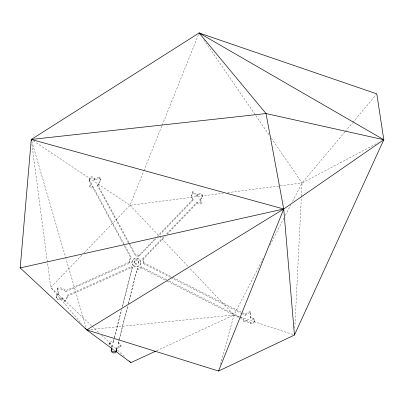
<?xml version="1.0" encoding="UTF-8"?>
<svg xmlns="http://www.w3.org/2000/svg" width="404" height="404" viewBox="0 0 404 404"><rect width="100%" height="100%" fill="white"/><g stroke="black" fill="none" stroke-linecap="round" stroke-linejoin="round"><path stroke-width="0.3" stroke-dasharray="2.02 1.52" d="M294.799 328.124L301.379 196.814M301.409 196.182L302.071 182.987L344.885 131.921M239.961 316.989L243.698 318.887L243.587 319.978A7.636 7.237 5.8 0 0 243.859 321.806L246.026 321.215L250.616 323.548A2.545 2.414 5.8 0 0 254.05 322.569A2.545 2.414 5.8 0 0 252.98 319.301L250.546 318.064L250.934 311.63A7.636 7.237 5.8 0 0 245.364 314.287L172.175 277.094M250.546 318.064L250.934 311.63M56.217 297.607L56.328 296.516M57.302 288.214L58.918 293.668L57.757 294.183A2.545 2.414 5.8 0 0 56.575 297.394A2.545 2.414 5.8 0 0 59.969 298.551L62.034 297.632L61.923 298.718L59.858 299.642A2.545 2.414 5.8 0 1 56.464 298.48A2.545 2.414 5.8 0 1 57.651 295.274L58.807 294.753L57.191 289.299L57.302 288.214A7.636 7.237 5.8 0 1 65.711 290.627L129.31 262.166A7.151 6.777 5.8 0 1 131.108 257.075L124.821 245.445M57.651 295.274L57.757 294.183M58.807 294.753L58.918 293.668M59.858 299.642L59.969 298.551M57.191 289.299A7.636 7.237 5.8 0 1 65.6 291.713L65.711 290.627M61.923 298.718L64.842 301.53L64.953 300.445A7.636 7.237 5.8 0 0 67.387 295.233L131.522 266.534A7.151 6.777 5.8 0 0 132.386 267.206L122.311 307.096M64.842 301.53A7.636 7.237 5.8 0 0 67.276 296.324L67.387 295.233M89.223 180.497L89.335 179.411M89.769 186.764L89.88 185.673L91.248 183.376L89.612 180.346L89.501 181.431L91.142 184.466L89.769 186.764A7.636 7.237 5.8 0 0 92.662 187.274L123.811 244.869M91.142 184.466L91.248 183.376M92.662 187.274L92.768 186.188A7.636 7.237 5.8 0 1 89.88 185.673M94.576 180.295L94.688 179.209L99.899 176.841L99.788 177.932L94.576 180.295L94.021 179.265L94.132 178.179A2.545 2.414 5.8 0 0 90.733 177.093A2.545 2.414 5.8 0 0 89.582 180.285M128.381 242.799L97.45 185.608L97.692 184.411A7.636 7.237 5.8 0 0 99.899 176.841M100.142 179.952L100.253 178.861M111.959 347.42L112.049 347.061L108.984 344.102L109.095 343.016A7.636 7.237 5.8 0 1 113.352 341.335L114.095 338.441M112.049 347.061L112.16 345.97L109.095 343.016M108.984 344.102A7.636 7.237 5.8 0 1 113.241 342.425L113.352 341.335M117.715 348.051L120.942 346.773A7.636 7.237 5.8 0 0 118.175 343.642L119.034 339.658M129.224 261.853L129.336 260.767M65.6 291.713L129.199 263.251L129.31 262.166M120.942 346.773L121.054 345.683A7.636 7.237 5.8 0 0 118.286 342.552M129.199 263.251A7.151 6.777 5.8 0 1 130.997 258.161L131.108 257.075M131.876 262.832L131.931 262.287M132.275 268.291A7.151 6.777 5.8 0 1 131.411 267.625L131.522 266.534M134.153 262.246L134.209 261.701M155.803 238.89L138.744 256.389A7.151 6.777 5.8 0 0 135.522 255.995L135.628 254.909L129.386 243.359M128.442 303.667L137.33 268.397A7.151 6.777 5.8 0 0 141.168 266.786L166.802 279.81M138.915 256.449L139.026 255.363L155.495 238.244M138.602 262.156L138.658 261.61M140.774 262.656L140.824 262.115M137.219 269.483A7.151 6.777 5.8 0 0 141.057 267.877L141.168 266.786M170.473 277.371L143.42 263.625A7.151 6.777 5.8 0 0 142.688 259.727L142.799 258.636L164.448 236.128M143.42 263.625L143.531 262.539A7.151 6.777 5.8 0 0 142.799 258.636M191.713 196.374L191.824 195.284M192.804 192.572L192.915 191.486L196.985 195.102L196.874 196.187L192.804 192.572A7.636 7.237 5.8 0 0 192.955 200.263L158.338 236.259M192.955 200.263L193.067 199.172A7.636 7.237 5.8 0 1 192.915 191.486M197.021 203.237L197.132 202.146A7.636 7.237 5.8 0 0 202.04 202.116L201.929 203.202A7.636 7.237 5.8 0 1 197.021 203.237L167.306 234.128M196.874 196.187L197.884 195.137L197.995 194.051A2.545 2.414 5.8 0 1 201.586 193.915A2.545 2.414 5.8 0 1 201.768 197.324L201.662 198.415L199.904 200.238L201.929 203.202M199.904 200.238L200.015 199.147L201.768 197.324M202.298 197.102L202.404 196.011M243.859 321.806L243.971 320.715A7.636 7.237 5.8 0 1 243.698 318.887M241.542 313.489L245.253 315.373L245.364 314.287M246.026 321.215L246.137 320.125L243.971 320.715M250.616 323.548L250.727 322.463A2.545 2.414 5.8 0 0 254.161 321.483A2.545 2.414 5.8 0 0 253.091 318.211L250.657 316.973M252.98 319.301L253.091 318.211M254.333 321.276L254.444 320.185M111.792 347.41L112.16 345.97M114.246 337.86L121.528 309.484M122.124 307.166L132.386 267.206M113.241 342.425L113.984 339.527M114.433 337.789L121.569 309.994M119.18 339.077L127.659 306.055M128.255 303.737L137.33 268.397M118.175 343.642L127.699 306.565M220.387 364.393L234.017 314.953L263.14 258.479M84.037 252.909L130.037 205.272L143.622 171.397M143.854 170.811L161.888 125.836M162.12 125.255L198.657 34.143M270.064 245.056L283.906 218.216M285.345 215.423L290.824 204.798M292.557 201.439L302.071 182.987L378.24 142.673M345.289 131.436L352.561 122.766M352.965 122.286L376.392 94.339M157.181 236.486L193.067 199.172M196.985 195.102L197.995 194.051M166.569 233.921L197.132 202.146M142.688 259.727L165.186 236.335M81.845 255.182L50.737 287.396L81.512 323.695M97.576 184.507L129.088 242.809M97.475 185.588L97.581 185.502A7.636 7.237 5.8 0 0 99.788 177.932M156.686 350.723L234.017 314.953L293.254 334.638M67.276 296.324L131.411 267.625M117.574 347.061L121.054 345.683M33.35 140.855L130.037 205.272L223.25 193.198M227.629 192.632L302.071 182.987L271.084 137.83M87.405 329.846L234.017 314.953L189.824 268.337M139.026 255.363L138.875 255.308A7.151 6.777 5.8 0 0 135.628 254.909M143.531 262.539L171.644 276.821M171.003 277.644L241.011 313.216M168.938 280.896L239.426 316.716M246.137 320.125L250.727 322.463M141.057 267.877L166.69 280.901M167.226 281.174L239.85 318.079M240.385 318.347L243.587 319.978M113.857 349.995L114.862 350.743M91.511 325.664L50.737 287.396L31.835 143.829M91.971 326.094L99.298 332.977M101.591 335.128L115.791 348.455M117.625 350.177L124.952 357.055M62.034 297.632L64.953 300.445M130.037 205.272L159.065 235.891M159.499 236.345L188.092 266.509M203.757 39.723L255.409 114.989M255.762 115.509L269.301 135.234M200.015 199.147L202.04 202.116M94.132 178.179L94.688 179.209M128.679 243.349L135.522 255.995M92.768 186.188L123.922 243.784M124.109 245.425L130.997 258.161M31.785 141.274L65.453 256.752M65.625 257.358L86.072 327.487M245.253 315.373A7.636 7.237 5.8 0 1 250.823 312.721M197.884 195.137A2.545 2.414 5.8 0 1 201.48 195.001A2.545 2.414 5.8 0 1 201.662 198.415M89.471 181.376A2.545 2.414 5.8 0 1 90.622 178.179A2.545 2.414 5.8 0 1 94.021 179.265M135.022 263.277A2.227 2.111 5.8 0 0 138.628 262.019A2.227 2.111 5.8 0 0 135.648 259.671A2.227 2.111 5.8 0 0 135.022 263.277M133.502 265.984A4.454 4.222 5.8 0 0 140.713 263.474A4.454 4.222 5.8 0 0 134.749 258.777A4.454 4.222 5.8 0 0 133.502 265.984M133.557 265.438A4.454 4.222 5.8 0 0 140.769 262.928A4.454 4.222 5.8 0 0 134.805 258.237A4.454 4.222 5.8 0 0 133.557 265.438M134.966 263.817A2.227 2.111 5.8 0 0 138.572 262.565A2.227 2.111 5.8 0 0 135.593 260.216A2.227 2.111 5.8 0 0 134.966 263.817"/><path stroke-width="0.61" d="M294.516 333.78L294.45 335.032L218.559 371.029L86.774 329.906L20.2 267.918L31.259 139.461L199.127 32.971L376.796 93.859L383.8 139.728L294.45 335.032L283.724 208.999L266.024 113.544L199.127 32.971L383.8 139.728L283.724 208.999L86.774 329.906L85.562 328.472M116.923 348.521L116.256 351.126A2.545 2.414 5.8 0 1 113.186 352.869A2.545 2.414 5.8 0 1 111.312 349.935L111.61 348.127M116.256 351.126L116.988 347.607M111.312 349.935L111.726 348.319M218.559 371.029L283.724 208.999L31.259 139.461L31.613 140.668M115.862 351.485L130.906 362.646L155.54 351.253M20.2 267.918L283.724 208.999M31.259 139.461L266.024 113.544L383.8 139.728M86.774 329.906L113.357 349.627M129.078 360.929L130.906 362.646M199.127 32.971L199.839 34.012M116.367 350.036A2.545 2.414 5.8 0 1 113.297 351.778A2.545 2.414 5.8 0 1 111.423 348.844"/></g></svg>
